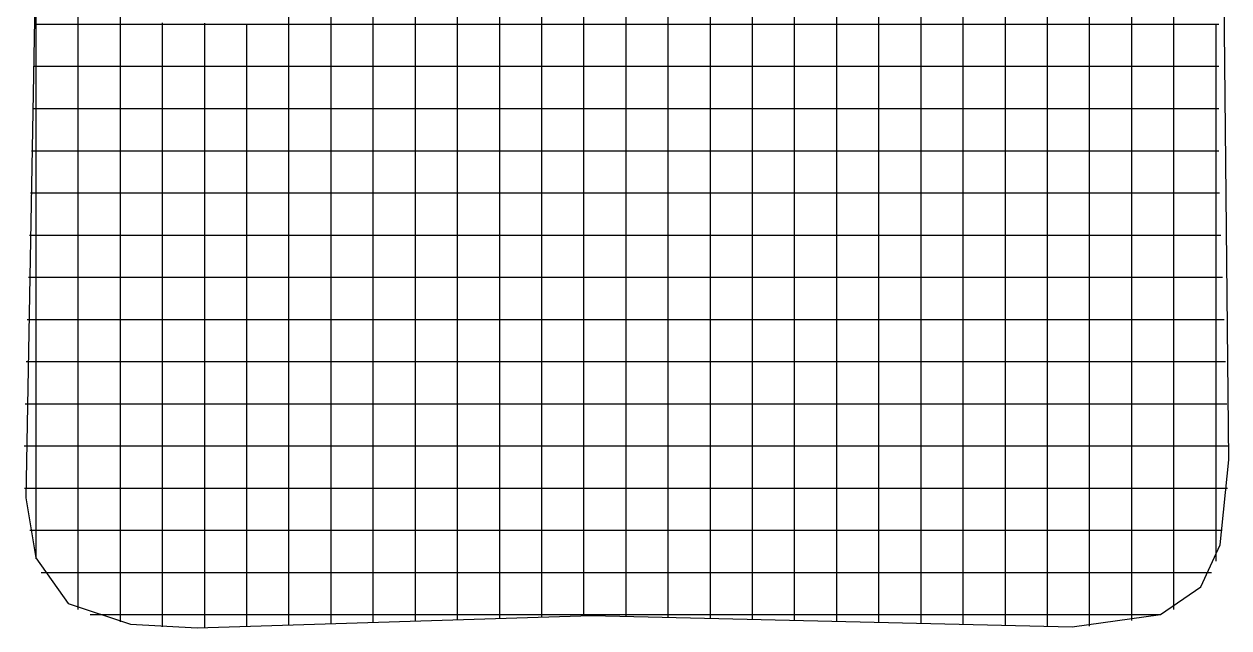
# Model space of a CAD drawing. Extents: x 0.4 to 14.7, y 0.4 to 14.7.
# Drawn here: x 0.45 to 14.75, y 0.43 to 7.59 of the extents above; entities that cross this region are included whole.
import ezdxf

# ---------------------------------------------------------------- set-up
doc = ezdxf.new("R2010")
doc.units = 0

msp = doc.modelspace()

# ---------------------------------------------------------------- linework, layer by layer
for p, q in [((14.745172, 2.42647), (14.620124, 14.60358)), ((14.745172, 2.42647), (14.620124, 14.60358)), ((1.092849, 7.467935), (1.092849, 8.726)), ((1.592849, 7.577097), (1.592849, 8.835161)), ((3.592849, 7.581516), (3.592849, 8.839581)), ((4.092849, 7.568839), (4.092849, 8.826903)), ((4.592849, 7.557161), (4.592849, 8.815226)), ((5.092849, 7.545484), (5.092849, 8.803548)), ((5.592849, 7.532968), (5.592849, 8.791032)), ((6.092849, 7.525484), (6.092849, 8.783548)), ((6.592849, 7.528742), (6.592849, 8.786806)), ((7.092849, 7.532161), (7.092849, 8.790226)), ((7.592849, 7.531516), (7.592849, 8.790419)), ((8.092849, 7.530419), (8.092849, 8.788484)), ((8.592849, 7.529323), (8.592849, 8.787387)), ((9.092849, 7.528226), (9.092849, 8.78629)), ((9.592849, 7.52629), (9.592849, 8.784355)), ((10.092849, 7.525194), (10.092849, 8.783258)), ((10.592849, 7.524097), (10.592849, 8.782161)), ((11.092849, 7.522161), (11.092849, 8.781065)), ((11.592849, 7.521065), (11.592849, 8.779129)), ((12.092849, 7.519968), (12.092849, 8.778032)), ((12.592849, 7.518871), (12.592849, 8.776935)), ((13.092849, 7.518871), (13.092849, 8.777774)), ((13.592849, 7.530677), (13.592849, 8.788742)), ((14.092849, 7.552645), (14.092849, 8.81071)), ((0.592849, 6.76529), (0.592849, 8.023355)), ((0.578567, 7.861547), (0.470864, 1.975119)), ((0.578567, 7.861547), (0.470864, 1.975119)), ((0.576, 7.592238), (0.576839, 7.592238)), ((0.576, 7.592238), (0.576839, 7.592238)), ((0.576839, 7.592238), (0.827613, 7.592238)), ((0.827613, 7.592238), (1.013097, 7.592238)), ((1.013097, 7.592238), (2.272, 7.592238)), ((1.592849, 7.52871), (1.592849, 7.577097)), ((2.092849, 7.559774), (2.092849, 7.608)), ((2.272, 7.592238), (2.320387, 7.592238)), ((2.320387, 7.592238), (2.571161, 7.592238)), ((2.571161, 7.592238), (2.813097, 7.592238)), ((2.592849, 7.556484), (2.592849, 7.604871)), ((2.813097, 7.592238), (4.072, 7.592238)), ((3.092849, 7.544806), (3.092849, 7.593194)), ((3.592849, 7.533129), (3.592849, 7.581516)), ((4.072, 7.592238), (4.120387, 7.592238)), ((4.120387, 7.592238), (4.371161, 7.592238)), ((4.371161, 7.592238), (4.613097, 7.592238)), ((4.613097, 7.592238), (5.872, 7.592238)), ((5.872, 7.592238), (5.920387, 7.592238)), ((5.920387, 7.592238), (6.171161, 7.592238)), ((6.171161, 7.592238), (6.413097, 7.592238)), ((6.413097, 7.592238), (7.672, 7.592238)), ((7.672, 7.592238), (7.720387, 7.592238)), ((7.720387, 7.592238), (7.971161, 7.592238)), ((7.971161, 7.592238), (8.213097, 7.592238)), ((8.213097, 7.592238), (9.472, 7.592238)), ((9.472, 7.592238), (9.520387, 7.592238)), ((9.520387, 7.592238), (9.771161, 7.592238)), ((9.771161, 7.592238), (10.013097, 7.592238)), ((10.013097, 7.592238), (11.272, 7.592238)), ((11.272, 7.592238), (11.320387, 7.592238)), ((11.320387, 7.592238), (11.571161, 7.592238)), ((11.571161, 7.592238), (11.813097, 7.592238)), ((11.813097, 7.592238), (13.072, 7.592238)), ((13.072, 7.592238), (13.120387, 7.592238)), ((13.120387, 7.592238), (13.371161, 7.592238)), ((13.371161, 7.592238), (13.613097, 7.592238)), ((13.613097, 7.592238), (14.577613, 7.592238)), ((14.577613, 7.592238), (14.626, 7.592238)), ((14.592849, 7.355419), (14.592849, 7.597516)), ((1.092849, 7.419548), (1.092849, 7.467935)), ((1.592849, 7.277097), (1.592849, 7.52871)), ((2.092849, 7.308161), (2.092849, 7.559774)), ((2.592849, 7.30571), (2.592849, 7.556484)), ((3.092849, 7.293194), (3.092849, 7.544806)), ((3.592849, 7.281516), (3.592849, 7.533129)), ((4.092849, 7.520613), (4.092849, 7.568839)), ((4.092849, 7.269), (4.092849, 7.520613)), ((4.592849, 7.508774), (4.592849, 7.557161)), ((4.592849, 7.257161), (4.592849, 7.508774)), ((5.092849, 7.497097), (5.092849, 7.545484)), ((5.092849, 7.245484), (5.092849, 7.497097)), ((5.592849, 7.484581), (5.592849, 7.532968)), ((5.592849, 7.232968), (5.592849, 7.484581)), ((6.092849, 7.477097), (6.092849, 7.525484)), ((6.092849, 7.225484), (6.092849, 7.477097)), ((6.592849, 7.480516), (6.592849, 7.528742)), ((6.592849, 7.228903), (6.592849, 7.480516)), ((7.092849, 7.483774), (7.092849, 7.532161)), ((7.092849, 7.232161), (7.092849, 7.483774)), ((7.592849, 7.483129), (7.592849, 7.531516)), ((7.592849, 7.232355), (7.592849, 7.483129)), ((8.092849, 7.482032), (8.092849, 7.530419)), ((8.092849, 7.230419), (8.092849, 7.482032)), ((8.592849, 7.480935), (8.592849, 7.529323)), ((8.592849, 7.229323), (8.592849, 7.480935)), ((9.092849, 7.479839), (9.092849, 7.528226)), ((9.092849, 7.228226), (9.092849, 7.479839)), ((9.592849, 7.477903), (9.592849, 7.52629)), ((9.592849, 7.22629), (9.592849, 7.477903)), ((10.092849, 7.476806), (10.092849, 7.525194)), ((10.092849, 7.225194), (10.092849, 7.476806)), ((10.592849, 7.47571), (10.592849, 7.524097)), ((10.592849, 7.224097), (10.592849, 7.47571)), ((11.092849, 7.473774), (11.092849, 7.522161)), ((11.092849, 7.223), (11.092849, 7.473774)), ((11.592849, 7.472677), (11.592849, 7.521065)), ((11.592849, 7.221065), (11.592849, 7.472677)), ((12.092849, 7.471581), (12.092849, 7.519968)), ((12.092849, 7.219968), (12.092849, 7.471581)), ((12.592849, 7.470484), (12.592849, 7.518871)), ((12.592849, 7.218871), (12.592849, 7.470484)), ((13.092849, 7.470484), (13.092849, 7.518871)), ((13.092849, 7.21971), (13.092849, 7.470484)), ((13.592849, 7.48229), (13.592849, 7.530677)), ((13.592849, 7.230677), (13.592849, 7.48229)), ((14.092849, 7.504258), (14.092849, 7.552645)), ((14.092849, 7.252645), (14.092849, 7.504258)), ((1.092849, 7.167935), (1.092849, 7.419548)), ((2.092849, 7.066065), (2.092849, 7.308161)), ((2.592849, 7.063774), (2.592849, 7.30571)), ((3.092849, 7.051258), (3.092849, 7.293194)), ((14.592849, 7.103806), (14.592849, 7.355419)), ((1.092849, 6.926), (1.092849, 7.167935)), ((1.592849, 7.035161), (1.592849, 7.277097)), ((3.592849, 7.039581), (3.592849, 7.281516)), ((4.092849, 7.026903), (4.092849, 7.269)), ((4.592849, 7.015226), (4.592849, 7.257161)), ((5.092849, 7.003548), (5.092849, 7.245484)), ((5.592849, 6.991032), (5.592849, 7.232968)), ((6.092849, 6.983548), (6.092849, 7.225484)), ((6.592849, 6.986806), (6.592849, 7.228903)), ((7.092849, 6.990226), (7.092849, 7.232161)), ((7.592849, 6.990419), (7.592849, 7.232355)), ((8.092849, 6.988484), (8.092849, 7.230419)), ((8.592849, 6.987387), (8.592849, 7.229323)), ((9.092849, 6.98629), (9.092849, 7.228226)), ((9.592849, 6.984355), (9.592849, 7.22629)), ((10.092849, 6.983258), (10.092849, 7.225194)), ((10.592849, 6.982161), (10.592849, 7.224097)), ((11.092849, 6.981065), (11.092849, 7.223)), ((11.592849, 6.979129), (11.592849, 7.221065)), ((12.092849, 6.978032), (12.092849, 7.219968)), ((12.592849, 6.976935), (12.592849, 7.218871)), ((13.092849, 6.977774), (13.092849, 7.21971)), ((13.592849, 6.988742), (13.592849, 7.230677)), ((14.092849, 7.01071), (14.092849, 7.252645)), ((0.564, 7.092238), (0.815613, 7.092238)), ((0.564, 7.092238), (0.815613, 7.092238)), ((0.815613, 7.092238), (1.003032, 7.092238)), ((1.003032, 7.092238), (2.261097, 7.092238)), ((1.592849, 5.777097), (1.592849, 7.035161)), ((2.092849, 5.808), (2.092849, 7.066065)), ((2.261097, 7.092238), (2.309484, 7.092238)), ((2.309484, 7.092238), (2.561097, 7.092238)), ((2.561097, 7.092238), (2.803032, 7.092238)), ((2.592849, 5.804871), (2.592849, 7.063774)), ((2.803032, 7.092238), (4.061097, 7.092238)), ((3.092849, 5.793194), (3.092849, 7.051258)), ((3.592849, 5.781516), (3.592849, 7.039581)), ((4.061097, 7.092238), (4.109484, 7.092238)), ((4.092849, 5.768839), (4.092849, 7.026903)), ((4.109484, 7.092238), (4.361097, 7.092238)), ((4.361097, 7.092238), (4.603032, 7.092238)), ((4.592849, 5.757161), (4.592849, 7.015226)), ((4.603032, 7.092238), (5.861097, 7.092238)), ((5.861097, 7.092238), (5.909484, 7.092238)), ((5.909484, 7.092238), (6.161097, 7.092238)), ((6.161097, 7.092238), (6.403032, 7.092238)), ((6.403032, 7.092238), (7.661097, 7.092238)), ((7.661097, 7.092238), (7.709484, 7.092238)), ((7.709484, 7.092238), (7.961097, 7.092238)), ((7.961097, 7.092238), (8.203032, 7.092238)), ((8.203032, 7.092238), (9.461097, 7.092238)), ((9.461097, 7.092238), (9.509484, 7.092238)), ((9.509484, 7.092238), (9.761097, 7.092238)), ((9.761097, 7.092238), (10.003032, 7.092238)), ((10.003032, 7.092238), (11.261097, 7.092238)), ((11.261097, 7.092238), (11.309484, 7.092238)), ((11.309484, 7.092238), (11.561097, 7.092238)), ((11.561097, 7.092238), (11.803032, 7.092238)), ((11.803032, 7.092238), (13.061097, 7.092238)), ((13.061097, 7.092238), (13.109484, 7.092238)), ((13.109484, 7.092238), (13.361097, 7.092238)), ((13.361097, 7.092238), (13.603032, 7.092238)), ((13.603032, 7.092238), (14.577613, 7.092238)), ((14.092849, 5.752645), (14.092849, 7.01071)), ((14.577613, 7.092238), (14.626, 7.092238)), ((14.592849, 7.055581), (14.592849, 7.103806)), ((14.592849, 5.797516), (14.592849, 7.055581)), ((1.092849, 5.667935), (1.092849, 6.926)), ((5.092849, 5.745484), (5.092849, 7.003548)), ((5.592849, 5.732968), (5.592849, 6.991032)), ((6.092849, 5.725484), (6.092849, 6.983548)), ((6.592849, 5.728742), (6.592849, 6.986806)), ((7.092849, 5.732161), (7.092849, 6.990226)), ((7.592849, 5.731516), (7.592849, 6.990419)), ((8.092849, 5.730419), (8.092849, 6.988484)), ((8.592849, 5.729323), (8.592849, 6.987387)), ((9.092849, 5.728226), (9.092849, 6.98629)), ((9.592849, 5.72629), (9.592849, 6.984355)), ((10.092849, 5.725194), (10.092849, 6.983258)), ((10.592849, 5.724097), (10.592849, 6.982161)), ((11.092849, 5.722161), (11.092849, 6.981065)), ((11.592849, 5.721065), (11.592849, 6.979129)), ((12.092849, 5.719968), (12.092849, 6.978032)), ((12.592849, 5.718871), (12.592849, 6.976935)), ((13.092849, 5.718871), (13.092849, 6.977774)), ((13.592849, 5.730677), (13.592849, 6.988742)), ((0.592849, 6.716903), (0.592849, 6.76529)), ((0.551, 6.592238), (0.802613, 6.592238)), ((0.551, 6.592238), (0.802613, 6.592238)), ((0.592849, 6.46529), (0.592849, 6.716903)), ((0.802613, 6.592238), (0.992129, 6.592238)), ((0.992129, 6.592238), (2.250194, 6.592238)), ((2.250194, 6.592238), (2.298581, 6.592238)), ((2.298581, 6.592238), (2.550194, 6.592238)), ((2.550194, 6.592238), (2.792129, 6.592238)), ((2.792129, 6.592238), (4.050194, 6.592238)), ((4.050194, 6.592238), (4.098581, 6.592238)), ((4.098581, 6.592238), (4.350194, 6.592238)), ((4.350194, 6.592238), (4.592129, 6.592238)), ((4.592129, 6.592238), (5.850194, 6.592238)), ((5.850194, 6.592238), (5.898581, 6.592238)), ((5.898581, 6.592238), (6.150194, 6.592238)), ((6.150194, 6.592238), (6.392129, 6.592238)), ((6.392129, 6.592238), (7.650194, 6.592238)), ((7.650194, 6.592238), (7.698581, 6.592238)), ((7.698581, 6.592238), (7.950194, 6.592238)), ((7.950194, 6.592238), (8.192129, 6.592238)), ((8.192129, 6.592238), (9.450194, 6.592238)), ((9.450194, 6.592238), (9.498581, 6.592238)), ((9.498581, 6.592238), (9.750194, 6.592238)), ((9.750194, 6.592238), (9.992129, 6.592238)), ((9.992129, 6.592238), (11.250194, 6.592238)), ((11.250194, 6.592238), (11.298581, 6.592238)), ((11.298581, 6.592238), (11.550194, 6.592238)), ((11.550194, 6.592238), (11.792129, 6.592238)), ((11.792129, 6.592238), (13.050194, 6.592238)), ((13.050194, 6.592238), (13.098581, 6.592238)), ((13.098581, 6.592238), (13.350194, 6.592238)), ((13.350194, 6.592238), (13.592129, 6.592238)), ((13.592129, 6.592238), (14.577613, 6.592238)), ((14.577613, 6.592238), (14.626, 6.592238)), ((0.592849, 6.223355), (0.592849, 6.46529)), ((0.592849, 4.96529), (0.592849, 6.223355)), ((0.539, 6.092238), (0.790613, 6.092238)), ((0.539, 6.092238), (0.790613, 6.092238)), ((0.790613, 6.092238), (0.982065, 6.092238)), ((0.982065, 6.092238), (2.240129, 6.092238)), ((2.240129, 6.092238), (2.288516, 6.092238)), ((2.288516, 6.092238), (2.540129, 6.092238)), ((2.540129, 6.092238), (2.782065, 6.092238)), ((2.782065, 6.092238), (4.040129, 6.092238)), ((4.040129, 6.092238), (4.088516, 6.092238)), ((4.088516, 6.092238), (4.340129, 6.092238)), ((4.340129, 6.092238), (4.582065, 6.092238)), ((4.582065, 6.092238), (5.840129, 6.092238)), ((5.840129, 6.092238), (5.888516, 6.092238)), ((5.888516, 6.092238), (6.140129, 6.092238)), ((6.140129, 6.092238), (6.382065, 6.092238)), ((6.382065, 6.092238), (7.640129, 6.092238)), ((7.640129, 6.092238), (7.688516, 6.092238)), ((7.688516, 6.092238), (7.940129, 6.092238)), ((7.940129, 6.092238), (8.182065, 6.092238)), ((8.182065, 6.092238), (9.440129, 6.092238)), ((9.440129, 6.092238), (9.488516, 6.092238)), ((9.488516, 6.092238), (9.740129, 6.092238)), ((9.740129, 6.092238), (9.982065, 6.092238)), ((9.982065, 6.092238), (11.240129, 6.092238)), ((11.240129, 6.092238), (11.288516, 6.092238)), ((11.288516, 6.092238), (11.540129, 6.092238)), ((11.540129, 6.092238), (11.782065, 6.092238)), ((11.782065, 6.092238), (13.040129, 6.092238)), ((13.040129, 6.092238), (13.088516, 6.092238)), ((13.088516, 6.092238), (13.340129, 6.092238)), ((13.340129, 6.092238), (13.582065, 6.092238)), ((13.582065, 6.092238), (14.577613, 6.092238)), ((14.577613, 6.092238), (14.626, 6.092238)), ((1.592849, 5.72871), (1.592849, 5.777097)), ((1.592849, 5.477097), (1.592849, 5.72871)), ((2.092849, 5.759774), (2.092849, 5.808)), ((2.092849, 5.508161), (2.092849, 5.759774)), ((2.592849, 5.756484), (2.592849, 5.804871)), ((2.592849, 5.50571), (2.592849, 5.756484)), ((3.092849, 5.744806), (3.092849, 5.793194)), ((3.092849, 5.493194), (3.092849, 5.744806)), ((3.592849, 5.733129), (3.592849, 5.781516)), ((3.592849, 5.481516), (3.592849, 5.733129)), ((4.092849, 5.720613), (4.092849, 5.768839)), ((4.092849, 5.469), (4.092849, 5.720613)), ((4.592849, 5.708774), (4.592849, 5.757161)), ((5.092849, 5.697097), (5.092849, 5.745484)), ((5.592849, 5.684581), (5.592849, 5.732968)), ((6.092849, 5.677097), (6.092849, 5.725484)), ((6.592849, 5.680516), (6.592849, 5.728742)), ((7.092849, 5.683774), (7.092849, 5.732161)), ((7.592849, 5.683129), (7.592849, 5.731516)), ((8.092849, 5.682032), (8.092849, 5.730419)), ((8.592849, 5.680935), (8.592849, 5.729323)), ((9.092849, 5.679839), (9.092849, 5.728226)), ((9.592849, 5.677903), (9.592849, 5.72629)), ((10.092849, 5.676806), (10.092849, 5.725194)), ((10.592849, 5.67571), (10.592849, 5.724097)), ((11.092849, 5.673774), (11.092849, 5.722161)), ((11.592849, 5.672677), (11.592849, 5.721065)), ((12.092849, 5.671581), (12.092849, 5.719968)), ((12.592849, 5.670484), (12.592849, 5.718871)), ((13.092849, 5.670484), (13.092849, 5.718871)), ((13.592849, 5.68229), (13.592849, 5.730677)), ((14.092849, 5.704258), (14.092849, 5.752645)), ((14.592849, 5.555419), (14.592849, 5.797516)), ((0.526, 5.592238), (0.777613, 5.592238)), ((0.526, 5.592238), (0.777613, 5.592238)), ((0.777613, 5.592238), (0.972452, 5.592238)), ((0.972452, 5.592238), (2.230516, 5.592238)), ((1.092849, 5.619548), (1.092849, 5.667935)), ((1.092849, 5.367935), (1.092849, 5.619548)), ((2.230516, 5.592238), (2.278903, 5.592238)), ((2.278903, 5.592238), (2.530516, 5.592238)), ((2.530516, 5.592238), (2.772452, 5.592238)), ((2.772452, 5.592238), (4.030516, 5.592238)), ((4.030516, 5.592238), (4.078903, 5.592238)), ((4.078903, 5.592238), (4.330516, 5.592238)), ((4.330516, 5.592238), (4.572452, 5.592238)), ((4.572452, 5.592238), (5.830516, 5.592238)), ((4.592849, 5.457161), (4.592849, 5.708774)), ((5.092849, 5.445484), (5.092849, 5.697097)), ((5.592849, 5.432968), (5.592849, 5.684581)), ((5.830516, 5.592238), (5.878903, 5.592238)), ((5.878903, 5.592238), (6.130516, 5.592238)), ((6.092849, 5.425484), (6.092849, 5.677097)), ((6.130516, 5.592238), (6.372452, 5.592238)), ((6.372452, 5.592238), (7.630516, 5.592238)), ((6.592849, 5.428903), (6.592849, 5.680516)), ((7.092849, 5.432161), (7.092849, 5.683774)), ((7.592849, 5.432355), (7.592849, 5.683129)), ((7.630516, 5.592238), (7.678903, 5.592238)), ((7.678903, 5.592238), (7.930516, 5.592238)), ((7.930516, 5.592238), (8.172452, 5.592238)), ((8.092849, 5.430419), (8.092849, 5.682032)), ((8.172452, 5.592238), (9.430516, 5.592238)), ((8.592849, 5.429323), (8.592849, 5.680935)), ((9.092849, 5.428226), (9.092849, 5.679839)), ((9.430516, 5.592238), (9.478903, 5.592238)), ((9.478903, 5.592238), (9.730516, 5.592238)), ((9.592849, 5.42629), (9.592849, 5.677903)), ((9.730516, 5.592238), (9.972452, 5.592238)), ((9.972452, 5.592238), (11.230516, 5.592238)), ((10.092849, 5.425194), (10.092849, 5.676806)), ((10.592849, 5.424097), (10.592849, 5.67571)), ((11.092849, 5.423), (11.092849, 5.673774)), ((11.230516, 5.592238), (11.278903, 5.592238)), ((11.278903, 5.592238), (11.530516, 5.592238)), ((11.530516, 5.592238), (11.772452, 5.592238)), ((11.592849, 5.421065), (11.592849, 5.672677)), ((11.772452, 5.592238), (13.030516, 5.592238)), ((12.092849, 5.419968), (12.092849, 5.671581)), ((12.592849, 5.418871), (12.592849, 5.670484)), ((13.030516, 5.592238), (13.078903, 5.592238)), ((13.078903, 5.592238), (13.330516, 5.592238)), ((13.092849, 5.41971), (13.092849, 5.670484)), ((13.330516, 5.592238), (13.572452, 5.592238)), ((13.572452, 5.592238), (14.585613, 5.592238)), ((13.592849, 5.430677), (13.592849, 5.68229)), ((14.092849, 5.452645), (14.092849, 5.704258)), ((14.585613, 5.592238), (14.634, 5.592238)), ((1.592849, 5.235161), (1.592849, 5.477097)), ((2.092849, 5.266065), (2.092849, 5.508161)), ((2.592849, 5.263774), (2.592849, 5.50571)), ((3.092849, 5.251258), (3.092849, 5.493194)), ((3.592849, 5.239581), (3.592849, 5.481516)), ((4.092849, 5.226903), (4.092849, 5.469)), ((4.592849, 5.215226), (4.592849, 5.457161)), ((5.092849, 5.203548), (5.092849, 5.445484)), ((5.592849, 5.191032), (5.592849, 5.432968)), ((7.592849, 5.190419), (7.592849, 5.432355)), ((14.092849, 5.21071), (14.092849, 5.452645)), ((14.592849, 5.303806), (14.592849, 5.555419)), ((1.092849, 5.126), (1.092849, 5.367935)), ((6.092849, 5.183548), (6.092849, 5.425484)), ((6.592849, 5.186806), (6.592849, 5.428903)), ((7.092849, 5.190226), (7.092849, 5.432161)), ((8.092849, 5.188484), (8.092849, 5.430419)), ((8.592849, 5.187387), (8.592849, 5.429323)), ((9.092849, 5.18629), (9.092849, 5.428226)), ((9.592849, 5.184355), (9.592849, 5.42629)), ((10.092849, 5.183258), (10.092849, 5.425194)), ((10.592849, 5.182161), (10.592849, 5.424097)), ((11.092849, 5.181065), (11.092849, 5.423)), ((11.592849, 5.179129), (11.592849, 5.421065)), ((12.092849, 5.178032), (12.092849, 5.419968)), ((12.592849, 5.176935), (12.592849, 5.418871)), ((13.092849, 5.177774), (13.092849, 5.41971)), ((13.592849, 5.188742), (13.592849, 5.430677)), ((14.592849, 5.255581), (14.592849, 5.303806)), ((1.592849, 3.977097), (1.592849, 5.235161)), ((2.092849, 4.008), (2.092849, 5.266065)), ((2.592849, 4.004871), (2.592849, 5.263774)), ((3.092849, 3.993194), (3.092849, 5.251258)), ((3.592849, 3.981516), (3.592849, 5.239581)), ((4.092849, 3.968839), (4.092849, 5.226903)), ((4.592849, 3.957161), (4.592849, 5.215226)), ((5.092849, 3.945484), (5.092849, 5.203548)), ((5.592849, 3.932968), (5.592849, 5.191032)), ((6.092849, 3.925484), (6.092849, 5.183548)), ((6.592849, 3.928742), (6.592849, 5.186806)), ((7.092849, 3.932161), (7.092849, 5.190226)), ((7.592849, 3.931516), (7.592849, 5.190419)), ((8.092849, 3.930419), (8.092849, 5.188484)), ((8.592849, 3.929323), (8.592849, 5.187387)), ((9.092849, 3.928226), (9.092849, 5.18629)), ((9.592849, 3.92629), (9.592849, 5.184355)), ((10.092849, 3.925194), (10.092849, 5.183258)), ((10.592849, 3.924097), (10.592849, 5.182161)), ((11.092849, 3.922161), (11.092849, 5.181065)), ((11.592849, 3.921065), (11.592849, 5.179129)), ((12.092849, 3.919968), (12.092849, 5.178032)), ((12.592849, 3.918871), (12.592849, 5.176935)), ((13.092849, 3.918871), (13.092849, 5.177774)), ((13.592849, 3.930677), (13.592849, 5.188742)), ((14.092849, 3.952645), (14.092849, 5.21071)), ((14.592849, 3.997516), (14.592849, 5.255581)), ((0.513, 5.092238), (0.764613, 5.092238)), ((0.513, 5.092238), (0.764613, 5.092238)), ((0.764613, 5.092238), (0.96429, 5.092238)), ((0.96429, 5.092238), (2.223194, 5.092238)), ((1.092849, 3.867935), (1.092849, 5.126)), ((2.223194, 5.092238), (2.271581, 5.092238)), ((2.271581, 5.092238), (2.522355, 5.092238)), ((2.522355, 5.092238), (2.76429, 5.092238)), ((2.76429, 5.092238), (4.023194, 5.092238)), ((4.023194, 5.092238), (4.071581, 5.092238)), ((4.071581, 5.092238), (4.322355, 5.092238)), ((4.322355, 5.092238), (4.56429, 5.092238)), ((4.56429, 5.092238), (5.823194, 5.092238)), ((5.823194, 5.092238), (5.871581, 5.092238)), ((5.871581, 5.092238), (6.122355, 5.092238)), ((6.122355, 5.092238), (6.36429, 5.092238)), ((6.36429, 5.092238), (7.623194, 5.092238)), ((7.623194, 5.092238), (7.671581, 5.092238)), ((7.671581, 5.092238), (7.922355, 5.092238)), ((7.922355, 5.092238), (8.16429, 5.092238)), ((8.16429, 5.092238), (9.423194, 5.092238)), ((9.423194, 5.092238), (9.471581, 5.092238)), ((9.471581, 5.092238), (9.722355, 5.092238)), ((9.722355, 5.092238), (9.96429, 5.092238)), ((9.96429, 5.092238), (11.223194, 5.092238)), ((11.223194, 5.092238), (11.271581, 5.092238)), ((11.271581, 5.092238), (11.522355, 5.092238)), ((11.522355, 5.092238), (11.76429, 5.092238)), ((11.76429, 5.092238), (13.023194, 5.092238)), ((13.023194, 5.092238), (13.071581, 5.092238)), ((13.071581, 5.092238), (13.322355, 5.092238)), ((13.322355, 5.092238), (13.56429, 5.092238)), ((13.56429, 5.092238), (14.602613, 5.092238)), ((14.602613, 5.092238), (14.651, 5.092238)), ((0.592849, 4.916903), (0.592849, 4.96529)), ((0.592849, 4.66529), (0.592849, 4.916903)), ((0.501, 4.592238), (0.752613, 4.592238)), ((0.501, 4.592238), (0.752613, 4.592238)), ((0.592849, 4.423355), (0.592849, 4.66529)), ((0.752613, 4.592238), (0.957129, 4.592238)), ((0.957129, 4.592238), (2.215194, 4.592238)), ((2.215194, 4.592238), (2.263581, 4.592238)), ((2.263581, 4.592238), (2.515194, 4.592238)), ((2.515194, 4.592238), (2.757129, 4.592238)), ((2.757129, 4.592238), (4.015194, 4.592238)), ((4.015194, 4.592238), (4.063581, 4.592238)), ((4.063581, 4.592238), (4.315194, 4.592238)), ((4.315194, 4.592238), (4.557129, 4.592238)), ((4.557129, 4.592238), (5.815194, 4.592238)), ((5.815194, 4.592238), (5.863581, 4.592238)), ((5.863581, 4.592238), (6.115194, 4.592238)), ((6.115194, 4.592238), (6.357129, 4.592238)), ((6.357129, 4.592238), (7.615194, 4.592238)), ((7.615194, 4.592238), (7.663581, 4.592238)), ((7.663581, 4.592238), (7.915194, 4.592238)), ((7.915194, 4.592238), (8.157129, 4.592238)), ((8.157129, 4.592238), (9.415194, 4.592238)), ((9.415194, 4.592238), (9.463581, 4.592238)), ((9.463581, 4.592238), (9.715194, 4.592238)), ((9.715194, 4.592238), (9.957129, 4.592238)), ((9.957129, 4.592238), (11.215194, 4.592238)), ((11.215194, 4.592238), (11.263581, 4.592238)), ((11.263581, 4.592238), (11.515194, 4.592238)), ((11.515194, 4.592238), (11.757129, 4.592238)), ((11.757129, 4.592238), (13.015194, 4.592238)), ((13.015194, 4.592238), (13.063581, 4.592238)), ((13.063581, 4.592238), (13.315194, 4.592238)), ((13.315194, 4.592238), (13.557129, 4.592238)), ((13.557129, 4.592238), (14.620613, 4.592238)), ((14.620613, 4.592238), (14.669, 4.592238)), ((0.592849, 3.16529), (0.592849, 4.423355)), ((0.488, 4.092238), (0.739613, 4.092238)), ((0.488, 4.092238), (0.739613, 4.092238)), ((0.739613, 4.092238), (0.949129, 4.092238)), ((0.949129, 4.092238), (2.207194, 4.092238)), ((2.092849, 3.959774), (2.092849, 4.008)), ((2.207194, 4.092238), (2.255419, 4.092238)), ((2.255419, 4.092238), (2.507032, 4.092238)), ((2.507032, 4.092238), (2.749129, 4.092238)), ((2.592849, 3.956484), (2.592849, 4.004871)), ((2.749129, 4.092238), (4.007194, 4.092238)), ((4.007194, 4.092238), (4.055419, 4.092238)), ((4.055419, 4.092238), (4.307032, 4.092238)), ((4.307032, 4.092238), (4.549129, 4.092238)), ((4.549129, 4.092238), (5.807194, 4.092238)), ((5.807194, 4.092238), (5.855419, 4.092238)), ((5.855419, 4.092238), (6.107032, 4.092238)), ((6.107032, 4.092238), (6.349129, 4.092238)), ((6.349129, 4.092238), (7.607194, 4.092238)), ((7.607194, 4.092238), (7.655419, 4.092238)), ((7.655419, 4.092238), (7.907032, 4.092238)), ((7.907032, 4.092238), (8.149129, 4.092238)), ((8.149129, 4.092238), (9.407194, 4.092238)), ((9.407194, 4.092238), (9.455419, 4.092238)), ((9.455419, 4.092238), (9.707032, 4.092238)), ((9.707032, 4.092238), (9.949129, 4.092238)), ((9.949129, 4.092238), (11.207194, 4.092238)), ((11.207194, 4.092238), (11.255419, 4.092238)), ((11.255419, 4.092238), (11.507032, 4.092238)), ((11.507032, 4.092238), (11.749129, 4.092238)), ((11.749129, 4.092238), (13.007194, 4.092238)), ((13.007194, 4.092238), (13.055419, 4.092238)), ((13.055419, 4.092238), (13.307032, 4.092238)), ((13.307032, 4.092238), (13.549129, 4.092238)), ((13.549129, 4.092238), (14.638613, 4.092238)), ((14.638613, 4.092238), (14.687, 4.092238)), ((1.092849, 3.819548), (1.092849, 3.867935)), ((1.592849, 3.92871), (1.592849, 3.977097)), ((1.592849, 3.677097), (1.592849, 3.92871)), ((2.092849, 3.708161), (2.092849, 3.959774)), ((2.592849, 3.70571), (2.592849, 3.956484)), ((3.092849, 3.944806), (3.092849, 3.993194)), ((3.092849, 3.693194), (3.092849, 3.944806)), ((3.592849, 3.933129), (3.592849, 3.981516)), ((3.592849, 3.681516), (3.592849, 3.933129)), ((4.092849, 3.920613), (4.092849, 3.968839)), ((4.092849, 3.669), (4.092849, 3.920613)), ((4.592849, 3.908774), (4.592849, 3.957161)), ((4.592849, 3.657161), (4.592849, 3.908774)), ((5.092849, 3.897097), (5.092849, 3.945484)), ((5.092849, 3.645484), (5.092849, 3.897097)), ((5.592849, 3.884581), (5.592849, 3.932968)), ((5.592849, 3.632968), (5.592849, 3.884581)), ((6.092849, 3.877097), (6.092849, 3.925484)), ((6.092849, 3.625484), (6.092849, 3.877097)), ((6.592849, 3.880516), (6.592849, 3.928742)), ((6.592849, 3.628903), (6.592849, 3.880516)), ((7.092849, 3.883774), (7.092849, 3.932161)), ((7.092849, 3.632161), (7.092849, 3.883774)), ((7.592849, 3.883129), (7.592849, 3.931516)), ((7.592849, 3.632355), (7.592849, 3.883129)), ((8.092849, 3.882032), (8.092849, 3.930419)), ((8.092849, 3.630419), (8.092849, 3.882032)), ((8.592849, 3.880935), (8.592849, 3.929323)), ((8.592849, 3.629323), (8.592849, 3.880935)), ((9.092849, 3.879839), (9.092849, 3.928226)), ((9.092849, 3.628226), (9.092849, 3.879839)), ((9.592849, 3.877903), (9.592849, 3.92629)), ((9.592849, 3.62629), (9.592849, 3.877903)), ((10.092849, 3.876806), (10.092849, 3.925194)), ((10.092849, 3.625194), (10.092849, 3.876806)), ((10.592849, 3.87571), (10.592849, 3.924097)), ((10.592849, 3.624097), (10.592849, 3.87571)), ((11.092849, 3.873774), (11.092849, 3.922161)), ((11.092849, 3.623), (11.092849, 3.873774)), ((11.592849, 3.872677), (11.592849, 3.921065)), ((11.592849, 3.621065), (11.592849, 3.872677)), ((12.092849, 3.871581), (12.092849, 3.919968)), ((12.092849, 3.619968), (12.092849, 3.871581)), ((12.592849, 3.870484), (12.592849, 3.918871)), ((12.592849, 3.618871), (12.592849, 3.870484)), ((13.092849, 3.870484), (13.092849, 3.918871)), ((13.092849, 3.61971), (13.092849, 3.870484)), ((13.592849, 3.88229), (13.592849, 3.930677)), ((13.592849, 3.630677), (13.592849, 3.88229)), ((14.092849, 3.904258), (14.092849, 3.952645)), ((14.092849, 3.652645), (14.092849, 3.904258)), ((14.592849, 3.755419), (14.592849, 3.997516)), ((1.092849, 3.567935), (1.092849, 3.819548)), ((14.592849, 3.503806), (14.592849, 3.755419)), ((0.476, 3.592238), (0.727613, 3.592238)), ((0.476, 3.592238), (0.727613, 3.592238)), ((0.727613, 3.592238), (0.941806, 3.592238)), ((0.941806, 3.592238), (2.199871, 3.592238)), ((1.592849, 3.435161), (1.592849, 3.677097)), ((2.092849, 3.466065), (2.092849, 3.708161)), ((2.199871, 3.592238), (2.248258, 3.592238)), ((2.248258, 3.592238), (2.499871, 3.592238)), ((2.499871, 3.592238), (2.741806, 3.592238)), ((2.592849, 3.463774), (2.592849, 3.70571)), ((2.741806, 3.592238), (3.999871, 3.592238)), ((3.092849, 3.451258), (3.092849, 3.693194)), ((3.592849, 3.439581), (3.592849, 3.681516)), ((3.999871, 3.592238), (4.048258, 3.592238)), ((4.048258, 3.592238), (4.299871, 3.592238)), ((4.092849, 3.426903), (4.092849, 3.669)), ((4.299871, 3.592238), (4.541806, 3.592238)), ((4.541806, 3.592238), (5.799871, 3.592238)), ((4.592849, 3.415226), (4.592849, 3.657161)), ((5.092849, 3.403548), (5.092849, 3.645484)), ((5.592849, 3.391032), (5.592849, 3.632968)), ((5.799871, 3.592238), (5.848258, 3.592238)), ((5.848258, 3.592238), (6.099871, 3.592238)), ((6.092849, 3.383548), (6.092849, 3.625484)), ((6.099871, 3.592238), (6.341806, 3.592238)), ((6.341806, 3.592238), (7.599871, 3.592238)), ((6.592849, 3.386806), (6.592849, 3.628903)), ((7.092849, 3.390226), (7.092849, 3.632161)), ((7.592849, 3.390419), (7.592849, 3.632355)), ((7.599871, 3.592238), (7.648258, 3.592238)), ((7.648258, 3.592238), (7.899871, 3.592238)), ((7.899871, 3.592238), (8.141806, 3.592238)), ((8.092849, 3.388484), (8.092849, 3.630419)), ((8.141806, 3.592238), (9.399871, 3.592238)), ((8.592849, 3.387387), (8.592849, 3.629323)), ((9.092849, 3.38629), (9.092849, 3.628226)), ((9.399871, 3.592238), (9.448258, 3.592238)), ((9.448258, 3.592238), (9.699871, 3.592238)), ((9.592849, 3.384355), (9.592849, 3.62629)), ((9.699871, 3.592238), (9.941806, 3.592238)), ((9.941806, 3.592238), (11.199871, 3.592238)), ((10.092849, 3.383258), (10.092849, 3.625194)), ((10.592849, 3.382161), (10.592849, 3.624097)), ((11.092849, 3.381065), (11.092849, 3.623)), ((11.199871, 3.592238), (11.248258, 3.592238)), ((11.248258, 3.592238), (11.499871, 3.592238)), ((11.499871, 3.592238), (11.741806, 3.592238)), ((11.592849, 3.379129), (11.592849, 3.621065)), ((11.741806, 3.592238), (12.999871, 3.592238)), ((12.092849, 3.378032), (12.092849, 3.619968)), ((12.592849, 3.376935), (12.592849, 3.618871)), ((12.999871, 3.592238), (13.048258, 3.592238)), ((13.048258, 3.592238), (13.299871, 3.592238)), ((13.092849, 3.377774), (13.092849, 3.61971)), ((13.299871, 3.592238), (13.541806, 3.592238)), ((13.541806, 3.592238), (14.655613, 3.592238)), ((13.592849, 3.388742), (13.592849, 3.630677)), ((14.092849, 3.41071), (14.092849, 3.652645)), ((14.655613, 3.592238), (14.704, 3.592238)), ((1.092849, 3.326), (1.092849, 3.567935)), ((1.592849, 2.177097), (1.592849, 3.435161)), ((2.092849, 2.208), (2.092849, 3.466065)), ((2.592849, 2.204871), (2.592849, 3.463774)), ((3.092849, 2.193194), (3.092849, 3.451258)), ((3.592849, 2.181516), (3.592849, 3.439581)), ((14.592849, 3.455581), (14.592849, 3.503806)), ((14.592849, 2.197516), (14.592849, 3.455581)), ((1.092849, 2.067935), (1.092849, 3.326)), ((4.092849, 2.168839), (4.092849, 3.426903)), ((4.592849, 2.157161), (4.592849, 3.415226)), ((5.092849, 2.145484), (5.092849, 3.403548)), ((5.592849, 2.132968), (5.592849, 3.391032)), ((6.092849, 2.125484), (6.092849, 3.383548)), ((6.592849, 2.128742), (6.592849, 3.386806)), ((7.092849, 2.132161), (7.092849, 3.390226)), ((7.592849, 2.131516), (7.592849, 3.390419)), ((8.092849, 2.130419), (8.092849, 3.388484)), ((8.592849, 2.129323), (8.592849, 3.387387)), ((9.092849, 2.128226), (9.092849, 3.38629)), ((9.592849, 2.12629), (9.592849, 3.384355)), ((10.092849, 2.125194), (10.092849, 3.383258)), ((10.592849, 2.124097), (10.592849, 3.382161)), ((11.092849, 2.122161), (11.092849, 3.381065)), ((11.592849, 2.121065), (11.592849, 3.379129)), ((12.092849, 2.119968), (12.092849, 3.378032)), ((12.592849, 2.118871), (12.592849, 3.376935)), ((13.092849, 2.118871), (13.092849, 3.377774)), ((13.592849, 2.130677), (13.592849, 3.388742)), ((14.092849, 2.152645), (14.092849, 3.41071)), ((0.592849, 3.116903), (0.592849, 3.16529)), ((0.463, 3.092238), (0.714613, 3.092238)), ((0.463, 3.092238), (0.714613, 3.092238)), ((0.592849, 2.86529), (0.592849, 3.116903)), ((0.714613, 3.092238), (0.933806, 3.092238)), ((0.933806, 3.092238), (2.191871, 3.092238)), ((2.191871, 3.092238), (2.240258, 3.092238)), ((2.240258, 3.092238), (2.491871, 3.092238)), ((2.491871, 3.092238), (2.733806, 3.092238)), ((2.733806, 3.092238), (3.991871, 3.092238)), ((3.991871, 3.092238), (4.040258, 3.092238)), ((4.040258, 3.092238), (4.291871, 3.092238)), ((4.291871, 3.092238), (4.533806, 3.092238)), ((4.533806, 3.092238), (5.791871, 3.092238)), ((5.791871, 3.092238), (5.840258, 3.092238)), ((5.840258, 3.092238), (6.091871, 3.092238)), ((6.091871, 3.092238), (6.333806, 3.092238)), ((6.333806, 3.092238), (7.591871, 3.092238)), ((7.591871, 3.092238), (7.640258, 3.092238)), ((7.640258, 3.092238), (7.891871, 3.092238)), ((7.891871, 3.092238), (8.133806, 3.092238)), ((8.133806, 3.092238), (9.391871, 3.092238)), ((9.391871, 3.092238), (9.440258, 3.092238)), ((9.440258, 3.092238), (9.691871, 3.092238)), ((9.691871, 3.092238), (9.933806, 3.092238)), ((9.933806, 3.092238), (11.191871, 3.092238)), ((11.191871, 3.092238), (11.240258, 3.092238)), ((11.240258, 3.092238), (11.491871, 3.092238)), ((11.491871, 3.092238), (11.733806, 3.092238)), ((11.733806, 3.092238), (12.991871, 3.092238)), ((12.991871, 3.092238), (13.040258, 3.092238)), ((13.040258, 3.092238), (13.291871, 3.092238)), ((13.291871, 3.092238), (13.533806, 3.092238)), ((13.533806, 3.092238), (14.673613, 3.092238)), ((14.673613, 3.092238), (14.722, 3.092238)), ((0.592849, 2.623355), (0.592849, 2.86529)), ((0.45, 2.592238), (0.701613, 2.592238)), ((0.45, 2.592238), (0.701613, 2.592238)), ((0.592849, 1.365351), (0.592849, 2.623355)), ((0.701613, 2.592238), (0.925645, 2.592238)), ((0.925645, 2.592238), (2.184548, 2.592238)), ((2.184548, 2.592238), (2.232935, 2.592238)), ((2.232935, 2.592238), (2.48371, 2.592238)), ((2.48371, 2.592238), (2.725645, 2.592238)), ((2.725645, 2.592238), (3.984548, 2.592238)), ((3.984548, 2.592238), (4.032935, 2.592238)), ((4.032935, 2.592238), (4.28371, 2.592238)), ((4.28371, 2.592238), (4.525645, 2.592238)), ((4.525645, 2.592238), (5.784548, 2.592238)), ((5.784548, 2.592238), (5.832935, 2.592238)), ((5.832935, 2.592238), (6.08371, 2.592238)), ((6.08371, 2.592238), (6.325645, 2.592238)), ((6.325645, 2.592238), (7.584548, 2.592238)), ((7.584548, 2.592238), (7.632935, 2.592238)), ((7.632935, 2.592238), (7.88371, 2.592238)), ((7.88371, 2.592238), (8.125645, 2.592238)), ((8.125645, 2.592238), (9.384548, 2.592238)), ((9.384548, 2.592238), (9.432935, 2.592238)), ((9.432935, 2.592238), (9.68371, 2.592238)), ((9.68371, 2.592238), (9.925645, 2.592238)), ((9.925645, 2.592238), (11.184548, 2.592238)), ((11.184548, 2.592238), (11.232935, 2.592238)), ((11.232935, 2.592238), (11.48371, 2.592238)), ((11.48371, 2.592238), (11.725645, 2.592238)), ((11.725645, 2.592238), (12.984548, 2.592238)), ((12.984548, 2.592238), (13.032935, 2.592238)), ((13.032935, 2.592238), (13.28371, 2.592238)), ((13.28371, 2.592238), (13.525645, 2.592238)), ((13.525645, 2.592238), (14.690613, 2.592238)), ((14.690613, 2.592238), (14.739, 2.592238)), ((14.642331, 1.420424), (14.745172, 2.42647)), ((14.642331, 1.420424), (14.745172, 2.42647)), ((1.592849, 2.12871), (1.592849, 2.177097)), ((2.092849, 2.159774), (2.092849, 2.208)), ((2.092849, 1.908161), (2.092849, 2.159774)), ((2.592849, 2.156484), (2.592849, 2.204871)), ((2.592849, 1.90571), (2.592849, 2.156484)), ((3.092849, 2.144806), (3.092849, 2.193194)), ((3.092849, 1.893194), (3.092849, 2.144806)), ((3.592849, 2.133129), (3.592849, 2.181516)), ((4.092849, 2.120613), (4.092849, 2.168839)), ((4.592849, 2.108774), (4.592849, 2.157161)), ((5.092849, 2.097097), (5.092849, 2.145484)), ((14.092849, 2.104258), (14.092849, 2.152645)), ((14.592849, 1.955419), (14.592849, 2.197516)), ((0.456, 2.092238), (0.707613, 2.092238)), ((0.456, 2.092238), (0.707613, 2.092238)), ((0.707613, 2.092238), (0.928903, 2.092238)), ((0.928903, 2.092238), (2.186968, 2.092238)), ((1.092849, 2.019548), (1.092849, 2.067935)), ((1.092849, 1.767935), (1.092849, 2.019548)), ((1.592849, 1.877097), (1.592849, 2.12871)), ((2.186968, 2.092238), (2.235355, 2.092238)), ((2.235355, 2.092238), (2.486968, 2.092238)), ((2.486968, 2.092238), (2.728903, 2.092238)), ((2.728903, 2.092238), (3.986968, 2.092238)), ((3.592849, 1.881516), (3.592849, 2.133129)), ((3.986968, 2.092238), (4.035355, 2.092238)), ((4.035355, 2.092238), (4.286968, 2.092238)), ((4.092849, 1.869), (4.092849, 2.120613)), ((4.286968, 2.092238), (4.528903, 2.092238)), ((4.528903, 2.092238), (5.786968, 2.092238)), ((4.592849, 1.857161), (4.592849, 2.108774)), ((5.092849, 1.845484), (5.092849, 2.097097)), ((5.592849, 2.084581), (5.592849, 2.132968)), ((5.592849, 1.832968), (5.592849, 2.084581)), ((5.786968, 2.092238), (5.835355, 2.092238)), ((5.835355, 2.092238), (6.086968, 2.092238)), ((6.086968, 2.092238), (6.328903, 2.092238)), ((6.092849, 2.077097), (6.092849, 2.125484)), ((6.092849, 1.825484), (6.092849, 2.077097)), ((6.328903, 2.092238), (7.586968, 2.092238)), ((6.592849, 2.080516), (6.592849, 2.128742)), ((6.592849, 1.828903), (6.592849, 2.080516)), ((7.092849, 2.083774), (7.092849, 2.132161)), ((7.092849, 1.832161), (7.092849, 2.083774)), ((7.586968, 2.092238), (7.635355, 2.092238)), ((7.592849, 2.083129), (7.592849, 2.131516)), ((7.592849, 1.832355), (7.592849, 2.083129)), ((7.635355, 2.092238), (7.886968, 2.092238)), ((7.886968, 2.092238), (8.128903, 2.092238)), ((8.092849, 2.082032), (8.092849, 2.130419)), ((8.092849, 1.830419), (8.092849, 2.082032)), ((8.128903, 2.092238), (9.386968, 2.092238)), ((8.592849, 2.080935), (8.592849, 2.129323)), ((8.592849, 1.829323), (8.592849, 2.080935)), ((9.092849, 2.079839), (9.092849, 2.128226)), ((9.092849, 1.828226), (9.092849, 2.079839)), ((9.386968, 2.092238), (9.435355, 2.092238)), ((9.435355, 2.092238), (9.686968, 2.092238)), ((9.592849, 2.077903), (9.592849, 2.12629)), ((9.592849, 1.82629), (9.592849, 2.077903)), ((9.686968, 2.092238), (9.928903, 2.092238)), ((9.928903, 2.092238), (11.186968, 2.092238)), ((10.092849, 2.076806), (10.092849, 2.125194)), ((10.092849, 1.825194), (10.092849, 2.076806)), ((10.592849, 2.07571), (10.592849, 2.124097)), ((10.592849, 1.824097), (10.592849, 2.07571)), ((11.092849, 2.073774), (11.092849, 2.122161)), ((11.092849, 1.823), (11.092849, 2.073774)), ((11.186968, 2.092238), (11.235355, 2.092238)), ((11.235355, 2.092238), (11.486968, 2.092238)), ((11.486968, 2.092238), (11.728903, 2.092238)), ((11.592849, 2.072677), (11.592849, 2.121065)), ((11.592849, 1.821065), (11.592849, 2.072677)), ((11.728903, 2.092238), (12.986968, 2.092238)), ((12.092849, 2.071581), (12.092849, 2.119968)), ((12.092849, 1.819968), (12.092849, 2.071581)), ((12.592849, 2.070484), (12.592849, 2.118871)), ((12.592849, 1.818871), (12.592849, 2.070484)), ((12.986968, 2.092238), (13.035355, 2.092238)), ((13.035355, 2.092238), (13.286968, 2.092238)), ((13.092849, 2.070484), (13.092849, 2.118871)), ((13.092849, 1.81971), (13.092849, 2.070484)), ((13.286968, 2.092238), (13.528903, 2.092238)), ((13.528903, 2.092238), (14.679613, 2.092238)), ((13.592849, 2.08229), (13.592849, 2.130677)), ((13.592849, 1.830677), (13.592849, 2.08229)), ((14.092849, 1.852645), (14.092849, 2.104258)), ((14.679613, 2.092238), (14.728, 2.092238)), ((0.470864, 1.975119), (0.588383, 1.266476)), ((0.470864, 1.975119), (0.588383, 1.266476)), ((1.592849, 1.635161), (1.592849, 1.877097)), ((2.092849, 1.666065), (2.092849, 1.908161)), ((2.592849, 1.663774), (2.592849, 1.90571)), ((3.092849, 1.651258), (3.092849, 1.893194)), ((3.592849, 1.639581), (3.592849, 1.881516)), ((4.092849, 1.626903), (4.092849, 1.869)), ((14.592849, 1.703806), (14.592849, 1.955419)), ((1.092849, 1.526), (1.092849, 1.767935)), ((4.592849, 1.615226), (4.592849, 1.857161)), ((5.092849, 1.603548), (5.092849, 1.845484)), ((5.592849, 1.591032), (5.592849, 1.832968)), ((6.092849, 1.583548), (6.092849, 1.825484)), ((6.592849, 1.586806), (6.592849, 1.828903)), ((7.092849, 1.590226), (7.092849, 1.832161)), ((7.592849, 1.590419), (7.592849, 1.832355)), ((8.092849, 1.588484), (8.092849, 1.830419)), ((8.592849, 1.587387), (8.592849, 1.829323)), ((9.092849, 1.58629), (9.092849, 1.828226)), ((9.592849, 1.584355), (9.592849, 1.82629)), ((10.092849, 1.583258), (10.092849, 1.825194)), ((10.592849, 1.582161), (10.592849, 1.824097)), ((11.092849, 1.581065), (11.092849, 1.823)), ((11.592849, 1.579129), (11.592849, 1.821065)), ((12.092849, 1.578032), (12.092849, 1.819968)), ((12.592849, 1.576935), (12.592849, 1.818871)), ((13.092849, 1.577774), (13.092849, 1.81971)), ((13.592849, 1.588742), (13.592849, 1.830677)), ((14.092849, 1.61071), (14.092849, 1.852645)), ((0.519, 1.592238), (0.770613, 1.592238)), ((0.519, 1.592238), (0.770613, 1.592238)), ((0.770613, 1.592238), (0.971419, 1.592238)), ((0.971419, 1.592238), (2.229484, 1.592238)), ((1.592849, 0.552387), (1.592849, 1.635161)), ((2.092849, 0.494387), (2.092849, 1.666065)), ((2.229484, 1.592238), (2.277871, 1.592238)), ((2.277871, 1.592238), (2.529484, 1.592238)), ((2.529484, 1.592238), (2.771419, 1.592238)), ((2.592849, 0.485387), (2.592849, 1.663774)), ((2.771419, 1.592238), (4.029484, 1.592238)), ((3.092849, 0.501387), (3.092849, 1.651258)), ((3.592849, 0.517387), (3.592849, 1.639581)), ((4.029484, 1.592238), (4.077871, 1.592238)), ((4.077871, 1.592238), (4.329484, 1.592238)), ((4.092849, 0.532387), (4.092849, 1.626903)), ((4.329484, 1.592238), (4.571419, 1.592238)), ((4.571419, 1.592238), (5.829484, 1.592238)), ((4.592849, 0.548387), (4.592849, 1.615226)), ((5.092849, 0.564387), (5.092849, 1.603548)), ((5.592849, 0.580387), (5.592849, 1.591032)), ((5.829484, 1.592238), (5.877871, 1.592238)), ((5.877871, 1.592238), (6.129484, 1.592238)), ((6.092849, 0.596387), (6.092849, 1.583548)), ((6.129484, 1.592238), (6.371419, 1.592238)), ((6.371419, 1.592238), (7.629484, 1.592238)), ((6.592849, 0.611387), (6.592849, 1.586806)), ((7.092849, 0.627387), (7.092849, 1.590226)), ((7.592849, 0.623387), (7.592849, 1.590419)), ((7.629484, 1.592238), (7.677871, 1.592238)), ((7.677871, 1.592238), (7.929484, 1.592238)), ((7.929484, 1.592238), (8.171419, 1.592238)), ((8.092849, 0.611387), (8.092849, 1.588484)), ((8.171419, 1.592238), (9.429484, 1.592238)), ((8.592849, 0.599387), (8.592849, 1.587387)), ((9.092849, 0.587387), (9.092849, 1.58629)), ((9.429484, 1.592238), (9.477871, 1.592238)), ((9.477871, 1.592238), (9.729484, 1.592238)), ((9.592849, 0.575387), (9.592849, 1.584355)), ((9.729484, 1.592238), (9.971419, 1.592238)), ((9.971419, 1.592238), (11.229484, 1.592238)), ((10.092849, 0.563387), (10.092849, 1.583258)), ((10.592849, 0.551387), (10.592849, 1.582161)), ((11.092849, 0.539387), (11.092849, 1.581065)), ((11.229484, 1.592238), (11.277871, 1.592238)), ((11.277871, 1.592238), (11.529484, 1.592238)), ((11.529484, 1.592238), (11.771419, 1.592238)), ((11.592849, 0.527387), (11.592849, 1.579129)), ((11.771419, 1.592238), (13.029484, 1.592238)), ((12.092849, 0.515387), (12.092849, 1.578032)), ((12.592849, 0.503387), (12.592849, 1.576935)), ((13.029484, 1.592238), (13.077871, 1.592238)), ((13.077871, 1.592238), (13.329484, 1.592238)), ((13.092849, 0.503387), (13.092849, 1.577774)), ((13.329484, 1.592238), (13.571419, 1.592238)), ((13.571419, 1.592238), (14.615613, 1.592238)), ((13.592849, 0.571387), (13.592849, 1.588742)), ((14.092849, 0.702387), (14.092849, 1.61071)), ((14.592849, 1.274387), (14.592849, 1.703806)), ((14.615613, 1.592238), (14.664, 1.592238)), ((1.092849, 0.702387), (1.092849, 1.526)), ((0.592849, 1.316883), (0.592849, 1.365351)), ((0.592849, 1.254), (0.592849, 1.316883)), ((0.592849, 1.254), (0.592849, 1.316883)), ((14.410174, 0.922727), (14.642331, 1.420424)), ((14.410174, 0.922727), (14.642331, 1.420424)), ((0.588383, 1.266476), (0.972322, 0.723382)), ((0.588383, 1.266476), (0.972322, 0.723382)), ((14.592849, 1.226), (14.592849, 1.274387)), ((14.592849, 1.226), (14.592849, 1.274387)), ((0.651, 1.092238), (0.902613, 1.092238)), ((0.651, 1.092238), (0.902613, 1.092238)), ((0.902613, 1.092238), (1.061645, 1.092238)), ((1.061645, 1.092238), (2.320548, 1.092238)), ((2.320548, 1.092238), (2.368935, 1.092238)), ((2.368935, 1.092238), (2.61971, 1.092238)), ((2.61971, 1.092238), (2.861645, 1.092238)), ((2.861645, 1.092238), (4.120548, 1.092238)), ((4.120548, 1.092238), (4.168935, 1.092238)), ((4.168935, 1.092238), (4.41971, 1.092238)), ((4.41971, 1.092238), (4.661645, 1.092238)), ((4.661645, 1.092238), (5.920548, 1.092238)), ((5.920548, 1.092238), (5.968935, 1.092238)), ((5.968935, 1.092238), (6.21971, 1.092238)), ((6.21971, 1.092238), (6.461645, 1.092238)), ((6.461645, 1.092238), (7.720548, 1.092238)), ((7.720548, 1.092238), (7.768935, 1.092238)), ((7.768935, 1.092238), (8.01971, 1.092238)), ((8.01971, 1.092238), (8.261645, 1.092238)), ((8.261645, 1.092238), (9.520548, 1.092238)), ((9.520548, 1.092238), (9.568935, 1.092238)), ((9.568935, 1.092238), (9.81971, 1.092238)), ((9.81971, 1.092238), (10.061645, 1.092238)), ((10.061645, 1.092238), (11.320548, 1.092238)), ((11.320548, 1.092238), (11.368935, 1.092238)), ((11.368935, 1.092238), (11.61971, 1.092238)), ((11.61971, 1.092238), (11.861645, 1.092238)), ((11.861645, 1.092238), (13.120548, 1.092238)), ((13.120548, 1.092238), (13.168935, 1.092238)), ((13.168935, 1.092238), (13.41971, 1.092238)), ((13.41971, 1.092238), (13.661645, 1.092238)), ((13.661645, 1.092238), (14.488613, 1.092238)), ((14.488613, 1.092238), (14.537, 1.092238)), ((13.933817, 0.593316), (14.410174, 0.922727)), ((13.933817, 0.593316), (14.410174, 0.922727)), ((0.972322, 0.723382), (1.713095, 0.479612)), ((0.972322, 0.723382), (1.713095, 0.479612)), ((1.092849, 0.654), (1.092849, 0.702387)), ((1.092849, 0.654), (1.092849, 0.702387)), ((1.234, 0.592238), (1.24964, 0.592238)), ((1.234, 0.592238), (1.24964, 0.592238)), ((1.24964, 0.592238), (1.501269, 0.592238)), ((1.501269, 0.592238), (1.743194, 0.592238)), ((1.743194, 0.592238), (3.001258, 0.592238)), ((2.501961, 0.434086), (7.184023, 0.582039)), ((2.501961, 0.434086), (7.184023, 0.582039)), ((3.001258, 0.592238), (3.049645, 0.592238)), ((3.049645, 0.592238), (3.301258, 0.592238)), ((3.301258, 0.592238), (3.543194, 0.592238)), ((3.543194, 0.592238), (4.801258, 0.592238)), ((4.801258, 0.592238), (4.849645, 0.592238)), ((4.849645, 0.592238), (5.101258, 0.592238)), ((5.101258, 0.592238), (5.343194, 0.592238)), ((5.343194, 0.592238), (6.601258, 0.592238)), ((5.592849, 0.532), (5.592849, 0.580387)), ((5.592849, 0.532), (5.592849, 0.580387)), ((6.092849, 0.548), (6.092849, 0.596387)), ((6.092849, 0.548), (6.092849, 0.596387)), ((6.592849, 0.563), (6.592849, 0.611387)), ((6.592849, 0.563), (6.592849, 0.611387)), ((6.601258, 0.592238), (6.649645, 0.592238)), ((6.649645, 0.592238), (6.901258, 0.592238)), ((6.901258, 0.592238), (7.143645, 0.592238)), ((7.092849, 0.579), (7.092849, 0.627387)), ((7.092849, 0.579), (7.092849, 0.627387)), ((7.143645, 0.592238), (7.394419, 0.592238)), ((7.184023, 0.582039), (12.884188, 0.447711)), ((7.184023, 0.582039), (12.884188, 0.447711)), ((7.394419, 0.592238), (7.636355, 0.592238)), ((7.592849, 0.574839), (7.592849, 0.623387)), ((7.592849, 0.574), (7.592849, 0.574839)), ((7.592849, 0.574), (7.592849, 0.574839)), ((7.636355, 0.592238), (8.895258, 0.592238)), ((8.092849, 0.563), (8.092849, 0.611387)), ((8.092849, 0.563), (8.092849, 0.611387)), ((8.592849, 0.551), (8.592849, 0.599387)), ((8.592849, 0.551), (8.592849, 0.599387)), ((8.895258, 0.592238), (8.943645, 0.592238)), ((8.943645, 0.592238), (9.194419, 0.592238)), ((9.092849, 0.539), (9.092849, 0.587387)), ((9.092849, 0.539), (9.092849, 0.587387)), ((9.194419, 0.592238), (9.436355, 0.592238)), ((9.436355, 0.592238), (10.695258, 0.592238)), ((9.592849, 0.527), (9.592849, 0.575387)), ((9.592849, 0.527), (9.592849, 0.575387)), ((10.695258, 0.592238), (10.743645, 0.592238)), ((10.743645, 0.592238), (10.994419, 0.592238)), ((10.994419, 0.592238), (11.236355, 0.592238)), ((11.236355, 0.592238), (12.495258, 0.592238)), ((12.495258, 0.592238), (12.543645, 0.592238)), ((12.543645, 0.592238), (12.794419, 0.592238)), ((12.794419, 0.592238), (13.036355, 0.592238)), ((12.884188, 0.447711), (13.933817, 0.593316)), ((12.884188, 0.447711), (13.933817, 0.593316)), ((13.036355, 0.592238), (13.882613, 0.592238)), ((13.882613, 0.592238), (13.931, 0.592238)), ((14.092849, 0.654), (14.092849, 0.702387)), ((14.092849, 0.654), (14.092849, 0.702387)), ((1.592849, 0.504), (1.592849, 0.552387)), ((1.592849, 0.504), (1.592849, 0.552387)), ((1.713095, 0.479612), (2.501961, 0.434086)), ((1.713095, 0.479612), (2.501961, 0.434086)), ((2.092849, 0.446), (2.092849, 0.494387)), ((2.092849, 0.446), (2.092849, 0.494387)), ((2.501961, 0.434086), (2.501961, 0.434086)), ((2.501961, 0.434086), (2.501961, 0.434086)), ((2.592849, 0.437), (2.592849, 0.485387)), ((2.592849, 0.437), (2.592849, 0.485387)), ((3.092849, 0.453), (3.092849, 0.501387)), ((3.092849, 0.453), (3.092849, 0.501387)), ((3.592849, 0.469), (3.592849, 0.517387)), ((3.592849, 0.469), (3.592849, 0.517387)), ((4.092849, 0.484), (4.092849, 0.532387)), ((4.092849, 0.484), (4.092849, 0.532387)), ((4.592849, 0.5), (4.592849, 0.548387)), ((4.592849, 0.5), (4.592849, 0.548387)), ((5.092849, 0.516), (5.092849, 0.564387)), ((5.092849, 0.516), (5.092849, 0.564387)), ((10.092849, 0.515), (10.092849, 0.563387)), ((10.092849, 0.515), (10.092849, 0.563387)), ((10.592849, 0.503), (10.592849, 0.551387)), ((10.592849, 0.503), (10.592849, 0.551387)), ((11.092849, 0.491), (11.092849, 0.539387)), ((11.092849, 0.491), (11.092849, 0.539387)), ((11.592849, 0.479), (11.592849, 0.527387)), ((11.592849, 0.479), (11.592849, 0.527387)), ((12.092849, 0.467), (12.092849, 0.515387)), ((12.092849, 0.467), (12.092849, 0.515387)), ((12.592849, 0.455), (12.592849, 0.503387)), ((12.592849, 0.455), (12.592849, 0.503387)), ((13.092849, 0.455), (13.092849, 0.503387)), ((13.092849, 0.455), (13.092849, 0.503387)), ((13.592849, 0.523), (13.592849, 0.571387)), ((13.592849, 0.523), (13.592849, 0.571387))]:
    msp.add_line(p, q)

doc.saveas('drawing.dxf')
